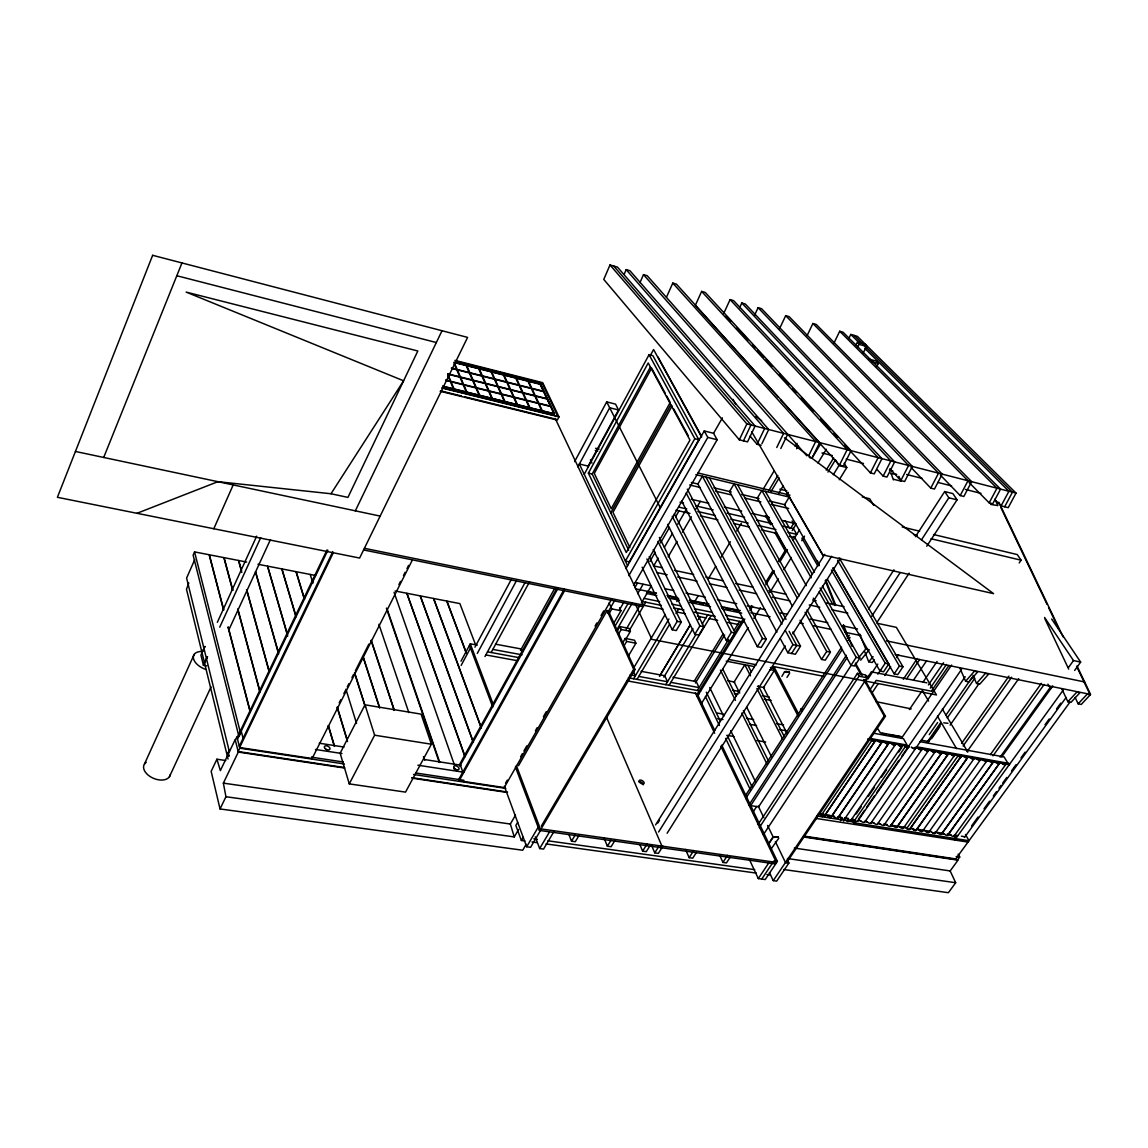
<?xml version="1.0" encoding="UTF-8"?>
<svg xmlns="http://www.w3.org/2000/svg" width="1148" height="1148" viewBox="0 0 1148 1148"><rect width="100%" height="100%" fill="white"/><g stroke="black" fill="none" stroke-linecap="round" stroke-linejoin="round"><path stroke-width="1.5" d="M1009.006 765.013L1008.791 764.841A2.755 1.248 35.1 0 0 1005.835 764.31L1005.806 764.597A2.698 1.22 35 0 1 1002.907 764.08L1002.477 763.707A2.712 1.22 35 0 0 999.564 763.205L947.904 835.07A2.64 1.292 35.4 0 1 945.019 834.61L944.603 834.252A2.698 1.306 35.4 0 0 941.661 833.792L941.618 834.079A2.655 1.292 35.4 0 1 938.72 833.635L938.303 833.261M1002.477 763.707A2.755 1.248 35 0 0 999.535 763.19L999.449 763.434A2.712 1.22 35 0 1 996.579 762.946L996.163 762.573A2.755 1.248 35 0 0 993.192 762.042L993.149 762.329A2.712 1.234 34.9 0 1 990.236 761.798L989.806 761.44A2.77 1.263 34.9 0 0 986.835 760.909L935.261 833.061A2.655 1.292 35.3 0 1 932.406 832.644L931.989 832.271A2.655 1.306 35.3 0 0 929.062 831.841L928.976 832.099A2.655 1.306 35.2 0 1 926.063 831.64L925.647 831.281A2.669 1.306 35.2 0 0 922.719 830.851L922.619 831.109A2.655 1.306 35.2 0 1 919.706 830.65L919.29 830.291A2.669 1.306 35.2 0 0 916.348 829.846M986.749 761.153L986.835 760.909A2.712 1.234 34.9 0 1 989.791 761.454M986.878 760.937L986.792 761.181A2.712 1.234 34.8 0 1 983.865 760.665L983.434 760.292A2.77 1.263 34.8 0 0 980.449 759.761L928.933 832.07A2.612 1.277 35.2 0 1 926.077 831.626M999.564 763.205L947.947 834.783A2.698 1.306 35.5 0 1 950.874 835.242L951.29 835.601A2.64 1.277 35.5 0 0 954.16 836.045L954.218 835.758A2.698 1.306 35.5 0 1 957.131 836.218L957.346 836.39M928.23 741.465L928.589 740.403M947.904 835.07L947.99 834.811A2.655 1.277 35.5 0 1 950.86 835.256M961.163 756.302L909.847 829.1A2.669 1.32 35 0 1 906.906 828.641L906.49 828.282A2.669 1.32 35 0 0 903.562 827.837L903.476 828.095A2.669 1.32 35 0 1 900.52 827.636L900.104 827.278A2.683 1.32 35 0 0 897.133 826.833M954.691 755.14L903.433 828.095M854.873 820.461L854.858 820.476A2.698 1.363 34.5 0 0 857.886 820.949L857.958 820.662A2.741 1.378 34.6 0 1 861.029 821.15L861.445 821.509A2.698 1.349 34.5 0 0 864.473 821.982L864.53 821.695A2.741 1.378 34.6 0 1 867.601 822.183L868.017 822.542A2.683 1.349 34.6 0 0 871.031 823.016L871.088 822.729A2.741 1.378 34.7 0 1 874.145 823.202L874.561 823.575A2.683 1.335 34.7 0 0 877.56 824.034L877.632 823.747A2.741 1.363 34.8 0 1 880.674 824.221L881.09 824.594A2.683 1.335 34.8 0 0 884.075 825.068L884.132 824.766A2.727 1.363 34.8 0 1 887.174 825.24L887.591 825.613A2.683 1.335 34.8 0 0 890.561 826.072L890.618 825.785A2.727 1.349 34.9 0 1 893.646 826.259L894.062 826.632A2.669 1.32 34.9 0 0 897.033 827.091L948.234 753.978M944.747 753.375A2.741 1.263 34.5 0 0 941.762 752.844L890.518 826.058L941.719 752.815A2.798 1.292 34.5 0 1 944.761 753.361L945.191 753.719A2.741 1.263 34.5 0 0 948.191 754.265L948.277 754.006A2.741 1.263 34.5 0 1 951.261 754.552M941.719 752.815L941.661 753.088A2.741 1.263 34.4 0 1 938.662 752.557L938.232 752.184A2.798 1.292 34.4 0 0 935.175 751.639L935.118 751.911A2.741 1.277 34.3 0 1 932.104 751.38L931.674 751.007A2.798 1.306 34.4 0 0 928.603 750.462L877.66 823.776A2.683 1.335 34.8 0 1 880.66 824.25M906.92 828.626A2.626 1.292 35 0 0 909.819 829.071L909.905 828.813A2.669 1.32 35.1 0 1 912.89 829.301L913.32 829.645A2.669 1.306 35.1 0 0 916.248 830.104L967.664 757.493A2.727 1.248 34.7 0 1 970.62 758.01L971.05 758.369A2.727 1.248 34.7 0 0 974.006 758.885L974.049 758.613A2.77 1.263 34.8 0 1 977.048 759.144L977.465 759.517A2.712 1.234 34.8 0 0 980.406 760.033L980.449 759.761A2.727 1.234 34.8 0 1 983.42 760.32M188.803 582.969L186.478 589.225L228.05 759.043M897.09 826.804L948.277 754.006M911.856 747.448L912.287 747.822A2.755 1.292 34.1 0 0 915.329 748.367L915.386 748.094A2.813 1.32 34.2 0 1 918.486 748.64L918.917 749.013A2.755 1.292 34.2 0 0 921.944 749.558L922.002 749.271A2.798 1.306 34.3 0 1 925.087 749.831L925.518 750.204A2.755 1.277 34.3 0 0 928.545 750.735L928.603 750.462A2.755 1.277 34.4 0 1 931.659 751.022M905.198 746.257L905.629 746.63A2.755 1.292 34.1 0 0 908.685 747.176L908.742 746.903A2.77 1.292 34.2 0 1 909.072 746.717M103.707 457.449L181.958 262.949M905.227 746.286A2.77 1.306 34.1 0 0 902.17 745.741L902.055 745.985A2.77 1.306 34 0 1 898.999 745.439L898.568 745.066A2.77 1.306 34 0 0 895.469 744.535L895.368 744.794A2.77 1.306 33.9 0 1 892.283 744.234L891.853 743.861A2.77 1.306 33.9 0 0 888.753 743.33L837.997 817.821A2.712 1.378 34.2 0 1 834.969 817.362L834.553 816.989A2.77 1.406 34.2 0 0 831.439 816.501L882.023 742.125A2.784 1.32 33.9 0 1 885.122 742.684M888.724 743.301L838.112 817.548A2.755 1.392 34.3 0 1 841.226 818.036L841.642 818.409A2.712 1.363 34.3 0 0 844.684 818.883L895.469 744.535M902.07 745.856L851.357 819.629A2.755 1.392 34.5 0 1 854.485 820.117A2.698 1.363 34.5 0 0 851.429 819.658M819.342 814.09A2.77 1.421 34.1 0 1 821.193 814.893L821.581 815.267A2.712 1.378 34.1 0 0 824.666 815.74L824.738 815.453A2.77 1.406 34.2 0 1 827.866 815.941L828.282 816.314A2.712 1.378 34.2 0 0 831.367 816.802L881.98 742.096M844.684 818.883L844.77 818.596A2.755 1.392 34.4 0 1 847.87 819.084L848.286 819.442A2.698 1.363 34.4 0 0 851.314 819.93M875.221 740.876L824.781 815.482A2.712 1.378 34.2 0 1 827.851 815.97L828.296 816.3M881.908 742.383A2.784 1.32 33.8 0 1 878.808 741.823L878.378 741.45A2.784 1.32 33.8 0 0 875.25 740.905L875.149 741.163A2.784 1.32 33.7 0 1 872.035 740.604M610.004 264.958L603.762 279.409L739.326 439.813L747.535 441.88L755.097 426.023L617.495 267.125L610.004 264.958L746.874 423.913L1016.037 493.095L1008.217 507.66L1001.099 505.866L994.814 499.538M838.04 817.85L838.155 817.577A2.712 1.378 34.3 0 1 841.211 818.065M868.448 739.829L868.505 739.699A2.784 1.335 33.7 0 1 871.619 740.259L872.05 740.589M624.11 274.429L626.191 269.637L629.922 270.713L768.715 429.524L761.899 443.745M831.367 816.802L831.482 816.529A2.712 1.378 34.2 0 1 834.539 817.017M194.557 551.901L193.122 555.158L238.956 736.585L240.563 733.228L194.557 551.901L209.137 554.742L223.516 609.889M640.01 282.566L643.497 274.63L647.185 275.692L806.829 455.813M194.715 559.679L186.607 578.047L229.428 751.883M213.801 528.74L233.188 484.93M666.471 297.246L672.785 283.082L676.416 284.13L819.6 442.611L811.98 458.138L809.326 457.478M144.49 763.994L194.213 654.36M780.611 399.891L839.475 465.084L843.378 466.059L851.041 450.69L705.231 292.439L701.643 291.405L695.301 305.44L778.2 397.237M204.846 646.467L200.929 655.063L203.426 665.309L206.712 665.854M205.018 646.496L201.904 652.925M217.331 622.345L256.65 536.188M219.742 627.195L260.711 537.637M203.426 665.309L207.372 656.685M207.544 656.713L204.416 663.157M723.699 313.519L730.085 299.614L733.601 300.632L881.951 458.626L874.245 473.851L870.414 472.89L844.957 445.223M229.299 628.903L270.44 539.603M739.671 307.607L741.809 303L745.31 304.005L894.679 461.898L886.959 477.066L883.156 476.104L877.101 469.575M169.43 776.751L211.045 686.906M754.523 315.356L758.096 307.693L761.569 308.697L912.344 466.447L904.61 481.514L900.85 480.567L889.844 468.829M779.248 329.318L785.691 315.657L789.121 316.647L942.235 474.124L934.472 489.048L930.77 488.115L911.067 467.466M739.326 439.813L746.874 423.913M225.754 760.521L216.929 759.215L211.16 771.341L220.029 808.953L522.699 850.238L526.143 844.368M743.445 440.846L750.979 424.975L613.75 266.049M228.768 756.073L227.978 752.873L229.485 749.73M235.311 740.13L236.918 736.772L239.788 748.18L238.181 751.553L344.515 767.538M237.148 737.676L326.965 550.007M807.144 335.546L812.899 323.506L816.271 324.482L971.639 481.686L963.846 496.467L960.202 495.549L940.37 475.1M761.153 445.324L757.077 444.29L764.64 428.477L626.191 269.637M237.478 738.968L327.883 550.179M239.301 746.229L332.791 551.657M333.207 552.906L239.631 747.535L312.127 758.498L412.261 560.253M220.029 808.953L225.955 796.726L223.358 783.137L238.31 752.069L235.182 739.613L220.359 770.624L216.929 759.215M355.335 510.831L442.023 330.724M776.765 447.49L783.596 433.356L643.497 274.63M780.798 448.509L787.628 434.389M833.936 343.18L839.705 331.241L843.034 332.202L1000.568 489.12L992.747 503.757L989.16 502.853L969.041 482.447M848.602 338.89L850.768 334.441L857.369 336.35L1016.037 493.095M808.78 455.584L815.64 441.593L672.785 283.082M839.475 465.084L847.138 449.686L701.643 291.405M339.191 702.863L340.812 699.677M343.855 693.622L345.476 690.436M347.27 686.891L348.877 683.691M351.919 677.664L353.527 674.479M355.335 670.906L368.838 644.143M398.901 584.59L400.509 581.39M403.479 575.507L405.086 572.307M406.966 568.604L408.573 565.404M870.414 472.89L878.12 457.65L730.085 299.614M883.156 476.104L890.862 460.922L741.809 303M364.992 704.8L340.138 753.26L349.265 783.883L405.531 792.12L431.39 744.22L421.086 714.128L364.992 704.8L374.621 735.194L349.265 783.883M900.85 480.567L908.57 465.471L758.096 307.693M540.364 384.006L554.412 413.94L540.364 384.006L454.178 362.294M930.77 488.115L938.533 473.177L785.691 315.657M454.909 360.372L542.717 382.686L558.99 416.896L557.325 420.068L440.158 391.267M960.202 495.549L967.994 480.754L812.899 323.506M989.16 502.853L996.981 488.201L839.705 331.241M461.008 661.176L470.293 643.827L477.295 645.119M461.152 665.409L470.465 648.032M474.928 647.199L511.247 579.582M574.603 461.639L606.704 401.886L615.543 404.125L618.528 409.979L587.589 467.107M1001.099 505.866L1008.92 491.272L864.688 348.246M1004.658 506.756L1012.479 492.176L854.069 335.388M477.295 653.413L516.327 580.974M577.846 466.834L609.674 407.755L618.528 409.979M484.958 656.556L524.952 582.725M584.246 474.311L649.065 354.675L652.925 355.708L698.816 439.698L629.305 561.86L625.387 561.013L694.827 438.694L649.065 354.675M650.17 355.751L653.571 349.509L701.629 437.087M491.157 652.509L529.486 581.907M588.393 473.134L648.204 362.969L689.962 440.086L626.263 552.518L588.393 473.134L592.196 474.024L628.688 550.251M592.196 474.024L650.342 367.145M520.46 650.486L554.699 588.407M459.3 764.999L556.809 588.379M459.731 766.233L558.186 588.02M564.357 588.953L458.726 779.492L459.171 780.755L504.23 787.571L611.597 599.242M459.171 780.755L564.256 591.306M610.793 512.869L670.805 404.842M672.111 405.947L612.96 512.324L629.865 547.524M625.933 568.518L704.241 430.945L713.568 433.298L717.156 439.741L633.538 585.351M505.536 783.209L507.316 780.095M520.618 756.762L522.383 753.648M523.89 751.007L526.817 745.87M535.427 730.759L537.192 727.645M543.406 716.754L546.319 711.631M595.095 626.047L596.86 622.934M601.064 615.558L603.719 610.88M518.509 765.73L607.062 610.578L608.368 610.836L635.016 669.528L541.756 827.765M607.522 612.946L614.625 600.519M628.831 575.65L707.799 437.402L704.241 430.945M609.143 613.577L611.812 608.914L609.057 602.887M713.568 433.298L722.393 417.886M619.303 610.133L623.751 602.384M613.836 623.134L620.939 610.75L619.561 607.737M634.844 587.661L637.499 583.041M649.926 561.429L655.25 552.174M660.574 542.918L669.442 527.492M675.655 516.686L679.2 510.516M614.854 626.492L627.999 603.661M616.203 630.883L632.333 602.93M637.685 593.659L643.024 584.389M653.729 565.849L658.177 558.129M664.419 547.309L672.441 533.418M677.779 524.148L686.691 508.693M617.194 631.199L619.863 626.564L629.061 628.386L630.41 631.328L625.947 639.02M618.528 634.155L621.212 629.52L619.863 626.564M225.955 796.726L514.261 836.921L510.358 824.034L515.495 815.152M626.191 629.248L639.58 606.13M641.373 603.044L651.189 586.097M668.165 556.823L677.09 541.411M682.443 532.17L691.383 516.772M695.846 509.066L700.309 501.36M555.187 418.374L643.554 605.154L642.693 606.646L363.6 549.949M517.662 822.327L515.854 825.469L521.379 840.494L524.909 840.982M628.674 631.601L645.75 602.198M622.575 643.067L625.273 638.432L634.514 640.225L635.892 643.21L628.674 655.551M623.938 646.051L626.636 641.416L625.273 638.432M514.261 836.921L518.58 829.502M521.379 840.494L523.215 837.351M541.196 829.301L530.591 847.31L526.688 846.765L538.168 827.249M633.596 668.107L665.151 614.51M541.368 826.043L633.682 669.27L607.062 610.578M720.801 746.186L776.378 862.406L775.374 863.899L539.359 830.406L540.306 828.813L516.342 765.486M676.775 601.609L678.597 598.553M633.624 678.755L668.94 618.959M637.011 679.372L669.643 624.254M675.985 613.534L678.698 608.928M554.183 831.152L543.535 849.09L539.66 848.559L549.404 832.099M649.251 556.608L681.238 622.173L676.244 630.568L672.24 629.764L677.22 621.369L646.884 558.961M693.751 603.231L698.328 595.554M708.388 578.649L715.706 566.351M721.188 557.139L730.343 541.77M736.743 531.007L741.321 523.33M763.262 489.077L774.269 470.594M768.629 490.87L777.813 475.502M795.22 446.385L797.042 443.315M855.719 345.132L857.542 342.061L865.334 344.3L866.869 346.581L863.196 352.694M690.292 624.799L659.497 676.316L690.407 624.713M770.911 491.703L779.176 477.884M796.626 448.724L798.463 445.654M857.24 347.413L859.077 344.343L857.542 342.061M663.86 677.133L692.933 628.63M698.386 619.533L700.194 616.505M778.559 493.554L783.151 485.905M659.383 537.436L703.853 626.722L698.831 635.059L694.87 634.27L699.878 625.918L657.919 541.382M578.85 835.787L575.292 841.699L571.503 841.168L575.062 835.256M665.754 684.667L695.86 634.6M702.26 623.981L707.728 614.869M669.083 685.284L711.1 615.558M786.581 495.462L788.432 492.406M812.081 457.995L820.418 444.19M817.979 463.017L826.33 449.255M876.469 366.643L878.32 363.586L876.756 361.261L868.921 359.037M694.31 681.022L723.297 633.538M695.387 683.003L724.675 634.988M790.814 528.066L793.612 523.488M826.187 470.12L833.635 457.923M792.235 530.534L796.238 523.976M827.966 472.072L835.428 459.86L838.93 465.557L846.794 467.537L839.274 479.735M674.35 514.003L735.323 633.05L730.257 641.302L726.354 640.527L731.419 632.261L672.24 516.327M697.338 690.493L728.607 639.422M734.117 630.41L739.642 621.398M697.482 693.736L743.143 619.217M749.673 608.584L751.538 605.541M765.515 582.725L772.963 570.556M778.559 561.429L785.089 550.796L774.8 532.414M697.396 696.348L744.808 619.045M749.888 610.75L752.701 606.173M765.831 584.777L774.355 570.857M779.879 561.846L787.385 549.619M793.01 540.45L799.568 529.745M833.319 474.727L838.93 465.557M614.697 840.881L611.095 846.722L607.378 846.205L610.966 840.35M737.289 610.592L737.145 610.822A2.712 1.263 31.2 0 1 733.974 610.162L733.558 609.832A2.626 1.22 31.2 0 0 730.487 609.186L730.343 609.416A2.712 1.263 31.1 0 1 727.158 608.756L726.741 608.411A2.626 1.22 31.1 0 0 723.656 607.78L723.527 607.995A2.727 1.277 31 0 1 721.561 607.995M701.256 703.839L748.209 627.612M753.834 618.471L760.407 607.794M769.806 592.555L778.244 578.822M783.883 569.681L791.388 557.483M801.72 540.722L804.533 536.145M687.322 489.148L766.276 639.278L761.181 647.443L757.35 646.683L762.43 638.503L686.188 493.037M655.58 824.895L824.695 554.341M657.818 823.059L659.512 820.346M649.897 845.875L646.267 851.658L642.622 851.142L647.142 843.909M658.593 832.013L831.611 556.263M890.561 473.493L896.731 474.382M662.927 846.162L658.392 853.351L654.762 852.849L658.392 847.08M667.117 833.247L785.218 645.908M792.837 633.825L840.465 558.287M824.192 676.402L773.91 666.629L773.035 668.021L798.104 716.079M660.961 847.655L661.937 846.119L606.661 717.629M893.374 479.893L890.934 472.904M774.297 670.446L763.52 687.494L787.241 733.773M792.852 632.017L800.5 646.166L795.377 654.245L787.829 652.753L792.952 644.645L785.332 630.482M791.603 653.499L796.741 645.406L789.092 631.242M781.874 676.402L784.471 671.982L785.978 671.293L789.264 672.097L784.471 671.982M786.968 677.377L789.666 673.159L789.164 671.91M330.997 493.755L403.608 380.806L186.148 292.094L417.829 350.987L347.944 497.4L330.997 493.755L217.919 481.686L136.985 513.299M696.377 852.476L692.718 858.173L689.159 857.671L693.736 850.553M806.987 609.918L830.42 652.179L825.254 660.186L821.538 659.44L826.704 651.433L805.064 612.271M745.712 795.191L841.556 647.199M847.368 638.231L849.305 635.231M745.669 798.534L842.259 649.553M848.114 640.512L850.065 637.513M868.606 608.914L893.962 569.795M915.43 536.69L944.704 491.545L952.897 493.611L957.059 499.854L926.752 546.218M748.797 805.236L846.377 655.264M871.748 616.275L900.046 572.78M921.514 539.79L948.836 497.787L944.704 491.545M847.167 657.517L750.706 805.609L758.613 806.843L851.328 665.108M702.863 603.705A2.683 1.263 30.8 0 1 699.692 603.044A2.741 1.292 30.8 0 0 702.949 603.733L702.949 603.733A2.741 1.292 30.8 0 1 699.677 603.059L699.247 602.714A2.64 1.248 30.7 0 0 696.176 602.083M752.787 812.454L756.704 806.47M876.914 622.503L909.159 573.139M820.088 587.963L859.852 658.105L854.657 666.027L850.998 665.295L856.193 657.374L819.155 591.866M730.142 857.269L726.44 862.909L722.939 862.421L727.559 855.36M757.981 824.594L857.441 673.345L865.563 674.952L867.156 677.779L763.377 834.682M759.273 827.651L859.034 676.186L857.441 673.345M689.231 600.648A2.655 1.248 30.7 0 1 692.359 601.294L692.804 601.609A2.741 1.292 30.7 0 0 696.032 602.298L696.09 602.04M864.587 682.056L871.361 671.838L926.881 682.83M867.874 679.042L877.761 664.089M877.847 674.235L880.817 669.772M990.624 504.403L997.885 505.579L994.885 499.28M833.061 567.715L888.81 663.931L883.601 671.781L879.999 671.063L885.223 663.214L831.382 570.054M869.409 690.608L876.211 680.377L931.889 691.283M768.529 843.78L772.891 837.222L778.172 836.992L773.006 837.452L768.643 844.01M871.691 693.421L878.062 683.864M884.663 675.483L890.618 666.543M896.588 657.603L898.568 654.618M770.81 849.362L778.731 838.298L778.172 836.992M839.188 557.856L902.974 666.787L897.75 674.594L894.177 673.876L899.415 666.07L837.552 560.152M721.748 745.138L777.397 861.373L765.199 879.54L758.297 878.593L768.6 863.196M761.755 879.067L773.006 862.277M903.304 679.286L917.281 658.507M906.719 678.726L919.72 659.426M787.341 859.795L788.906 863.023L776.679 881.119L773.235 880.645L884.261 716.051L863.698 679.53M786.61 862.693L885.424 716.266L864.86 679.76M821.394 815.094L871.863 740.417M913.55 680.09L926.565 660.832M824.623 815.711L875.25 740.905M923.021 682.142L937.041 661.492M909.374 709.564L922.361 690.493L928.574 701.069M928.431 684.926L943.527 662.783M930.325 688.111L946.454 664.477M840.436 820.662L842.417 817.763M675.225 597.721L675.067 597.936A2.712 1.277 30.4 0 1 671.853 597.276L671.408 596.946A2.669 1.263 30.4 0 0 668.236 596.3L668.079 596.515A2.755 1.306 30.3 0 1 667.734 596.687M931.789 690.579L948.966 665.467M1019.194 562.951L1021.089 560.195L1017.272 554.57L933.582 534.523M843.622 821.164L845.617 818.266M901.324 738.494L951.592 665.051M856.164 814.018L861.244 806.628M868.347 796.282L874.432 787.413M881.535 777.053L886.615 769.662M898.798 751.926L901.84 747.491M854.686 820.318L905.471 746.444M853.983 819.859L855.633 823.016L854.643 824.436L852.175 819.701M858.417 819.198L864.501 810.388M866.525 807.446L874.618 795.679M876.641 792.737L898.898 760.407M901.926 756.001L961.622 669.284M857.843 820.935L908.785 746.932M864.889 821.839L965.195 676.703M929.234 734.634L937.629 722.523M870.988 822.987L922.045 749.3A2.755 1.292 34.3 0 1 925.073 749.845M926.953 742.512L941.016 722.221L937.457 716.18M945.751 715.405L972.241 677.191M928.101 742.44L941.532 723.096L956.557 748.654M931.559 738.652L939.968 726.541M947.258 717.945L974.824 678.238M950.128 725.134L978.742 684.064M884.032 825.039L935.204 751.667A2.741 1.277 34.4 0 1 938.217 752.198M961.594 743.402L1008.963 676.115M963.129 745.999L1011.632 677.234M906.733 828.469L957.992 755.872M646.898 592.124L646.984 591.866A2.727 1.306 30.1 0 1 650.242 592.54L650.643 592.899A2.77 1.32 30.1 0 0 653.958 593.588L654.073 593.344A2.727 1.292 30.2 0 1 656.082 593.358A2.669 1.277 30.2 0 0 654.116 593.373M909.819 829.071L961.206 756.331A2.727 1.248 34.7 0 1 964.177 756.862L964.621 757.192A2.727 1.248 34.7 0 0 967.577 757.737L916.248 830.104A2.612 1.292 35.1 0 1 913.334 829.631M967.047 751.667L1018.707 678.683M990.351 754.638L1041.38 683.318M993.006 755.858L1044.135 684.509M996.148 762.602A2.712 1.234 35 0 0 993.235 762.071L941.661 833.792A2.655 1.292 35.4 0 1 944.589 834.28M941.575 834.051L993.235 762.071M1000.095 757.135L1050.233 687.422M1001.673 756.962L1052.802 685.901M1068.458 667.548L1073.48 660.574L1080.67 662.095L1074.643 670.446M954.131 836.017L1005.878 764.338A2.698 1.22 35.1 0 1 1008.776 764.869M954.863 840.035L955.854 838.657L954.103 835.557M956.356 837.767L1063.12 690.249M971.624 825.871L978.053 817.032M984.023 808.795L989.562 801.16M993.321 795.995L996.421 791.718M998.99 788.188L1001.085 785.304M1002.62 783.18L1006.753 777.483M1011.546 770.882L1013.641 767.998M1013.985 767.524L1016.052 764.683M1020.974 757.91L1025.15 752.141M1045.039 724.747L1049.229 718.978M1056.562 708.876L1060.738 703.121M964.478 837.437L1066.119 697.482M1069.936 702.174L955.753 858.919L804.375 836.146M958.135 854.155L959.728 857.011L957.762 859.723L803.557 836.533M783.668 869.51L948.391 892.699L955.696 882.726L950.157 870.945L958.02 860.168L803.787 837.007M859.307 656.886L865.75 649.065L859.78 634.155M860.656 660.186L869.237 649.782L865.75 649.065M874.389 659.928L872.236 662.511L868.763 661.822L873.068 656.627M965.611 681.252L974.394 671.236L977.694 671.91L968.898 681.912L965.611 681.252L959.943 668.15M976.546 683.447L985.343 673.46L988.615 674.134L979.818 684.093L976.546 683.447L972.973 675.268M1067.855 701.772L1076.795 692.115L1079.895 692.746L1070.955 702.389L1067.855 701.772L1061.8 688.814M1078.159 703.839L1087.127 694.224L1090.213 694.856L1081.244 704.456L1078.159 703.839L1075.116 697.367M847.281 821.337L853.452 821.695M847.382 821.523L848.573 820.748M864.875 682.256L866.324 682.529M943.742 722.853L948.004 723.312M533.82 838.829L537.35 839.317M547.955 840.81L754.738 869.667M531.969 841.958L537.278 842.689M546.104 843.924L756.331 873.097M766.921 874.561L770.466 875.049M773.939 860.885L777.397 861.373M788.906 863.023L785.462 862.521L775.359 841.57M223.358 783.137L510.358 824.034M540.306 828.813L776.378 862.406M787.528 858.546L955.696 882.726M794.301 848.056L950.157 870.945M227.978 752.873L229.098 756.001M311.596 757.192L343.324 761.999M415.619 772.963L463.921 780.281M239.788 748.18L344.414 763.994M413.567 774.455L505.78 788.389M956.184 856.48L959.728 857.011M411.874 777.655L507.574 792.048M238.31 752.069L344.673 768.041M412.032 778.157L505.981 792.278M315.47 749.472L341.961 753.533M417.886 765.199L463.792 772.245M816.63 815.927L855.418 821.982M855.633 823.016L969.012 840.723L965.482 834.524M816.3 818.467L968.008 842.087M319.23 743.201L344.041 747.061M423.813 759.431L461.037 765.214M818.467 813.745L834.352 816.242M837.882 816.802L841.412 817.347M844.942 817.907L848.458 818.467M883.759 824.006L887.275 824.565M890.805 825.111L906.69 827.608M910.221 828.167L913.751 828.712M917.281 829.272L931.387 831.482M934.917 832.042L943.742 833.419M947.272 833.979L950.802 834.539M954.332 835.084L957.863 835.644M961.393 836.203L964.923 836.749M374.621 735.194L431.39 744.22M726.899 735.308L733.945 736.528M756.848 740.503L765.644 742.039M717.701 718.605L722.996 719.538M749.472 724.259L756.532 725.507M779.492 729.583L786.552 730.846M869.567 738.336L907.135 745.095L903.49 738.666L873.585 733.242M916.434 746.76L1008.992 763.406M867.816 738.853L908.068 746.085M915.071 747.348L1009.609 764.324M716.625 712.951L723.671 714.214M746.573 718.318L753.619 719.581M776.522 723.685L783.567 724.948M901.094 736.528L880.344 732.754L876.972 727.588M921.385 740.23L928.761 741.565M882.252 733.443L885.739 734.074M889.097 734.677L899.573 736.585M919.806 741.622L1004.084 756.919L1007.915 763.219M487.513 651.834L519.14 657.661M628.473 677.808L700.624 691.096M485.848 654.934L517.447 660.717M627.195 680.85L698.845 693.995M732.596 690.221L739.613 691.526M762.415 695.76L769.433 697.066M734.376 693.65L737.877 694.31M764.181 699.175L771.183 700.467M492.836 649.409L522.053 654.819M630.223 674.837L635.375 675.799L633.323 671.25M638.762 676.416L667.519 681.74L664.706 675.727L641.086 671.322M670.848 682.357L699.118 687.595L696.233 681.596L673.001 677.263M633.682 669.27L635.016 669.528M884.261 716.051L885.424 716.266M495.577 644.186L521.292 648.979L522.527 652.064M727.775 680.764L734.763 682.07M757.465 686.346L764.453 687.666M875.967 701.6L911.196 708.89M728.478 659.383L756.46 664.807M770.437 667.519L773.939 668.193M626.636 641.416L635.892 643.21M726.196 661.148L754.207 666.558M769.949 669.614L775.201 670.619M621.212 629.52L630.41 631.328M859.034 676.186L867.156 677.779M246.662 562.061L238.727 560.511L241.554 570.8M257.97 564.256L267.427 566.108L287.689 636.121M310.362 574.474L315.542 575.478M395.127 590.976L406.751 593.243L464.954 756.776M865.477 675.985L868.606 676.603M677.22 621.369L681.238 622.173M699.878 625.918L703.853 626.722M731.419 632.261L735.323 633.05M762.43 638.503L766.276 639.278M792.952 644.645L800.5 646.166M826.704 651.433L830.42 652.179M856.193 657.374L859.852 658.105M885.223 663.214L888.81 663.931M899.415 666.07L902.974 666.787M611.812 608.914L620.939 610.75M642.277 601.48L661.391 605.398M673.517 607.88L683.935 610.004M694.353 612.128L715.175 616.39M727.33 618.872L742.957 622.072M895.182 654.547L1090.6 694.44L1076.996 665.926M364.404 548.314L643.554 605.154M643.942 605.312L663.042 609.201M676.875 612.013L685.413 613.75M697.367 616.189L705.891 617.925M709.263 618.6L717.658 620.322M727.717 622.36L737.791 624.412M646.439 593.444L656.828 595.582M668.954 598.094L679.358 600.246M689.747 602.399L710.54 606.689M722.666 609.201L741.737 613.147M644.085 598.366L659.713 601.566M671.867 604.063L680.549 605.857M694.44 608.698L711.803 612.271M725.708 615.127L743.072 618.686M635.547 588.838L656.513 593.186M667.002 595.367L677.478 597.534M689.704 600.074L708.919 604.063M721.159 606.589L740.374 610.578M750.849 612.745L770.064 616.734M799.769 622.89L803.256 623.622M813.745 625.789L831.209 629.42M845.186 632.318L860.914 635.576M886.471 640.871L1084.659 681.969M635.188 582.495L650.945 585.781M664.95 588.709L673.704 590.531M685.959 593.1L705.216 597.118M717.471 599.687L736.729 603.705M747.233 605.9L764.74 609.559M780.496 612.86L787.499 614.324M810.258 619.073L827.765 622.733M841.771 625.66L857.527 628.961M877.129 623.264L896.344 627.339L936.481 694.942L651.892 639.379L635.274 603.977M656.656 572.508L667.189 574.746M677.707 576.985L696.994 581.089M709.277 583.701L726.813 587.432M739.082 590.043L756.618 593.774M772.403 597.132L789.939 600.849M809.24 604.953L819.758 607.192M832.027 609.803L847.812 613.161M75.438 451.465L380.16 516.098M653.427 565.864L662.166 567.729M674.421 570.355L693.665 574.488M705.905 577.114L723.398 580.859M735.653 583.485L753.145 587.231M768.887 590.603L786.394 594.348M812.626 599.974L816.128 600.72M826.632 602.973L844.124 606.718M785.089 550.796L786.48 551.097L776.177 532.744M678.741 507.1L685.686 508.708M697.826 511.506L715.175 515.524M730.802 519.126L748.152 523.129M758.57 525.54L775.919 529.544M788.073 532.342L796.741 534.351L793.44 528.554L782.965 526.128M675.957 510.2L689.934 513.414M700.424 515.825L717.902 519.843M733.629 523.459L749.357 527.076M761.598 529.888L777.325 533.519M789.551 536.331L794.803 537.537M680.047 502.221L683.534 503.025M695.745 505.866L713.195 509.913M727.143 513.156L744.593 517.217M756.805 520.044L772.504 523.689M691.34 499.265L708.689 503.312M724.302 506.957L741.637 511.018M752.055 513.443L769.404 517.504M781.544 520.345L795.42 523.588M588.135 466.088L579.353 464.022L627.569 565.634M913.736 534.609L917.195 535.442M931.042 538.742L1021.089 560.195M691.383 482.461L698.328 484.112M713.941 487.828L731.29 491.961M741.708 494.444L759.058 498.576M769.476 501.045L785.089 504.761M689.675 484.987L700.108 487.455M715.735 491.172L731.376 494.888M745.282 498.189L760.923 501.891M771.341 504.374L788.719 508.492M902.199 527.004L919.634 531.18M595.611 448.294L599.084 449.141M697.998 472.976L789.982 495.132M595.252 450.446L597.749 451.049M695.86 474.641L789.666 497.184M779.879 489.191L786.839 490.87M862.277 496.955L869.682 498.763L873.8 505.407M442.64 386.316L554.412 413.94M442.382 387.78L557.756 416.236L542.043 383.174L455.986 361.304M441.765 387.981L558.99 416.896M440.846 390.908L461.496 395.988M464.94 396.835L556.163 419.264M445.625 380.045L450.217 381.179L447.792 375.453M445.797 380.447L450.389 381.595L453.446 388.799M442.697 386.144L554.484 413.797M447.663 373.789L459.774 376.817L456.717 369.742L451.551 368.436M447.835 374.191L459.946 377.218L463.017 384.365L450.863 381.337L448.438 375.626M694.827 438.694L698.816 439.698M893.747 479.319L901.022 481.156L898.898 476.348M451.379 368.034L456.545 369.34L454.134 363.715M707.799 437.402L717.156 439.741M948.836 497.787L957.059 499.854M821.997 452.943L832.372 455.569M846.191 459.1L863.468 463.491M889.399 470.077L892.857 470.967M906.676 474.483L922.231 478.443M937.787 482.39L951.606 485.905M965.425 489.421L980.98 493.382M176.821 275.735L436.34 342.534M872.05 361.807L878.32 363.586M859.077 344.343L866.869 346.581M901.984 745.956L902.027 745.985A2.712 1.277 34 0 1 899.013 745.425M647.027 591.88L647.056 591.909A2.683 1.277 30.1 0 1 650.227 592.569L650.672 592.885A2.727 1.292 30.1 0 0 653.915 593.559M755.886 416.451L761.612 420.713M784.529 437.804L993.58 593.645L822.886 554.9L751.667 431.705M957.748 755.714A2.741 1.263 34.6 0 0 954.777 755.169A2.741 1.263 34.6 0 1 957.705 755.7L958.15 756.044A2.727 1.248 34.6 0 0 961.12 756.575A2.683 1.234 34.6 0 1 958.164 756.03M951.276 754.523L951.706 754.896A2.727 1.263 34.5 0 0 954.691 755.427A2.683 1.234 34.5 0 1 951.721 754.867M885.137 742.656L885.567 743.029A2.77 1.306 33.9 0 0 888.652 743.588A2.727 1.292 33.9 0 1 885.582 743.014M706.594 604.479A2.683 1.263 30.8 0 0 708.976 605.355A2.727 1.277 30.8 0 1 706.58 604.494L706.164 604.149A2.64 1.234 30.8 0 0 703.05 603.504M850.768 334.441L859.622 343.223M726.124 316.159L730.975 321.426M737.03 328.012L747.951 339.865M752.801 345.132L755.226 347.758M757.651 350.398L763.707 356.985M766.132 359.611L772.202 366.198M779.478 374.104L789.178 384.637M792.809 388.598L796.454 392.544M801.304 397.811L813.43 410.984M820.705 418.891L830.406 429.424M834.036 433.37L837.681 437.331M750.103 436.14L757.077 444.29M1051.654 619.03L1080.67 662.095M1044.551 617.452L1073.48 660.574M1047.909 684.179L1050.822 688.656M844.153 463.275L846.794 467.537M942.365 709.077L951.29 724.158M951.807 725.019L967.821 752.026M833.046 568.36L894.177 673.876M732.984 399.375L735.653 403.996M823.303 556.077L789.207 497.07L784.615 504.661L819.385 565.304M827.407 579.309L879.999 671.063M792.106 521.005L793.885 524.119M801.892 538.111L817.893 566.079M785.261 520.761L789.68 528.539M794.115 536.317L814.463 572.12M822.427 586.126L833.046 604.795M765.3 491.33L812.124 573.943M811.22 577.831L761.856 490.497L757.293 498.146L806.341 585.638M855.432 663.027L862.292 675.196M855.145 664.319L861.129 674.967M813.344 598.122L850.998 665.295M766.749 515.897L771.04 523.56M765.372 515.581L770.523 524.765M737.59 484.671L799.18 595.826M797.272 598.18L734.103 483.825L729.568 491.545L792.321 606.101M658.048 357.085L701.572 436.355M800.056 620.221L821.538 659.44M665.151 393.09L651.634 368.135L594.291 473.435L611.224 508.722L670.217 402.446L666.845 396.204M673.804 409.061L688.154 435.537M709.478 477.912L786.05 619.432M705.934 477.051L783.151 620.236M781.946 624.182L702.389 476.205L697.898 484.011L776.909 632.247M780.267 638.546L787.829 652.753M773.91 666.629L798.664 714.027M681.625 500.959L757.35 646.683M828.928 815.152L830.564 818.352M747.936 665.352L751.165 671.68M758.426 685.93L784.271 736.571M823.848 814.133L825.455 817.304M750.462 675.842L744.822 664.749L734.132 681.955L739.685 693.076M756.919 688.499L782.706 739.183M820.576 813.616L822.198 816.788M606.704 401.886L660.416 507.933M667.619 524.378L726.354 640.527M746.817 707.369L771.413 756.604M722.795 669.126L736.241 696.176M743.373 710.512L768.686 761.44M720.427 670.116L735.423 700.366M741.737 713.109L766.993 764.08M653.212 549.562L694.87 634.27M709.708 687.509L723.685 716.266M730.673 730.645L755.528 781.745M706.321 692.23L720.341 721.231M727.358 735.739L752.284 787.298M705.403 696.477L719.394 725.493M725.608 738.394L750.491 789.982M758.254 806.097L763.865 817.749M767.582 825.441L773.121 836.935M590.402 459.831L591.938 463.046M642.119 567.241L672.24 629.764M998.832 502.164L1063.191 637.025M697.023 693.478L714.802 730.602M695.344 692.904L714.63 733.271M1000.798 507.43L1047.048 604.379M1048.583 607.608L1058.614 628.616M1077.111 667.39L1090.213 694.856M1045.053 619.174L1068.716 669.141M553.996 413.653L550.624 406.521L538.986 403.622L542.33 410.769M769.418 872.552L773.235 880.645M541.698 410.625L538.369 403.479L526.659 400.566L529.96 407.712M749.257 859.235L758.297 878.593M529.328 407.554L526.028 400.408L514.247 397.481L517.518 404.641M516.873 404.483L513.615 397.323L501.762 394.367L504.991 401.542M719.983 855.891L722.939 862.421M504.345 401.384L501.131 394.209L489.206 391.238L492.377 398.428M491.746 398.27L488.56 391.081L476.564 388.096L479.706 395.299M685.543 849.477L689.159 857.671M479.06 395.127L475.918 387.938L463.835 384.939L466.935 392.142M466.289 391.985L463.189 384.781L451.035 381.753L454.091 388.971M651.978 846.306L654.762 852.849M639.866 844.598L642.622 851.142M604.035 837.954L607.378 846.205M864.803 651.892L868.763 661.822M825.742 579.927L835.557 604.781M843.421 624.684L851.931 646.224M817.347 560.626L819.313 565.62M825.225 580.601L835.084 605.57M842.962 625.545L847.568 637.197M568.92 834.524L571.503 841.168M475.789 645.377L459.874 603.59L446.945 601.078L466.404 652.997M470.293 643.827L493.009 703.824M469.475 645.377L492.765 707.053M515.395 766.95L539.359 830.406M535.255 836.82L539.66 848.559M466.174 652.954L446.716 601.035L433.7 598.495L481.342 727.732M504.359 786.28L526.688 846.765M481.112 727.689L433.485 598.452L420.383 595.898L473.406 742.254M473.177 742.211L420.154 595.855L406.966 593.286L464.596 755.126M460.362 765.099L462.831 772.102M394.065 592.354L454.335 764.697M386.862 608.34L439.756 762.43M386.402 608.239L439.268 762.358M378.897 624.297L408.832 712.592M423.44 756.69L424.832 760.12M371.306 640.455L394.324 710.196M371.077 640.412L394.08 710.153M363.17 656.642L379.715 707.785M362.94 656.599L379.471 707.742M354.718 672.886L365.552 707.053M354.474 672.843L365.294 707.024M313.017 583.026L310.132 574.416L296.227 571.718L304.564 599.17M345.935 689.202L356.554 723.455M337.34 707.297L347.241 739.915M304.32 599.127L295.997 571.661L281.992 568.934L296.141 616.648M337.096 707.254L347.5 741.579M328.457 725.679L334.513 746.128M295.897 616.605L281.762 568.891L267.671 566.151L287.445 634.457M328.199 725.651L334.255 746.085M311.768 757.221L312.127 758.498M255.66 571.891L278.376 652.337M255.416 571.847L278.605 654.001M246.748 589.67L269.421 671.996M241.783 572.465L238.483 560.468L224.104 557.655L232.857 590.33M246.504 589.627L269.163 671.953M237.937 609.229L260.065 691.756M232.613 590.273L223.86 557.612L209.381 554.8L223.774 609.932M237.679 609.186L259.807 691.713M228.265 627.152L250.307 711.588M228.007 627.109L250.034 711.545M241.238 731.104L243.089 738.351M695.989 602.269A2.698 1.263 30.7 0 1 692.804 601.609M702.906 603.705A2.683 1.263 30.8 0 1 699.735 603.044M677.822 598.051A2.655 1.263 30.5 0 0 675.254 597.749L675.11 597.965A2.755 1.306 30.4 0 1 671.824 597.29M668.05 596.486A2.712 1.292 30.3 0 1 667.706 596.659M938.289 833.29A2.655 1.292 35.4 0 0 935.39 832.831L935.304 833.089A2.612 1.277 35.3 0 1 932.42 832.616M954.246 835.787A2.64 1.277 35.5 0 1 957.116 836.246M919.72 830.621A2.612 1.277 35.2 0 0 922.59 831.08L974.092 758.641A2.727 1.248 34.8 0 1 977.034 759.172M890.661 825.814A2.683 1.335 34.9 0 1 893.632 826.287M884.175 824.795A2.683 1.335 34.8 0 1 887.16 825.269M858.001 820.691A2.698 1.363 34.6 0 1 861.014 821.164M864.573 821.724A2.698 1.349 34.6 0 1 867.587 822.198M871.131 822.757A2.698 1.349 34.7 0 1 874.13 823.216M911.225 747.104A2.77 1.292 34.2 0 1 911.842 747.477M915.43 748.123A2.755 1.292 34.2 0 1 918.472 748.668M948.148 754.236A2.683 1.248 34.5 0 1 945.206 753.705M941.618 753.059A2.698 1.248 34.4 0 1 938.677 752.528M935.075 751.897A2.698 1.248 34.3 0 1 932.119 751.366M928.502 750.706A2.698 1.263 34.3 0 1 925.532 750.175M921.916 749.529A2.698 1.263 34.2 0 1 918.931 748.998M915.286 748.338A2.712 1.263 34.1 0 1 912.301 747.807M908.642 747.147A2.712 1.277 34.1 0 1 905.643 746.616M819.356 814.119A2.727 1.392 34.1 0 1 821.179 814.922M844.799 818.624A2.712 1.363 34.4 0 1 847.855 819.098M895.325 744.765A2.727 1.277 33.9 0 1 892.297 744.22M453.934 768.973A2.942 1.679 28.7 0 1 455.971 769.834M456.531 770.322A2.942 1.679 28.7 0 1 456.961 770.839M325.63 749.271A3.042 1.779 26.2 0 1 327.022 750.003M802.007 711.315A2.54 1.234 32.8 0 1 800.615 709.234A2.54 1.234 32.8 0 1 802.524 708.876M170.263 774.656A14.077 8.653 22.8 0 1 152.038 777.655A14.077 8.653 22.8 0 1 146.198 762.344M205.793 669.442A14.551 8.294 23.6 0 1 193.51 658.737A14.551 8.294 23.6 0 1 201.402 651.461M638.776 781.688A2.827 1.521 31.6 0 1 641.789 782.448A2.827 1.521 31.6 0 1 643.181 784.845M152.641 255.301L57.4 497.299L359.625 558.057L467.595 337.397L152.641 255.301M475.731 387.536L463.663 384.523L460.592 377.391L472.617 380.404L475.731 387.536M488.374 390.679L476.377 387.694L473.263 380.562L485.231 383.547L488.374 390.679M500.944 393.807L489.019 390.837L485.862 383.719L497.744 386.689L500.944 393.807M513.429 396.907L501.576 393.965L498.376 386.847L510.2 389.803L513.429 396.907M525.841 399.992L514.06 397.065L510.831 389.961L522.57 392.903L525.841 399.992M538.168 403.063L526.473 400.15L523.187 393.061L534.853 395.988L538.168 403.063M550.437 406.119L538.799 403.221L535.485 396.132L547.079 399.045L550.437 406.119M472.445 379.988L460.42 376.974L457.363 369.9L469.36 372.928L472.445 379.988M485.044 383.145L473.091 380.16L470.006 373.086L481.916 376.085L485.044 383.145M497.572 386.288L485.69 383.303L482.547 376.243L494.401 379.227L497.572 386.288M510.013 389.402L498.203 386.446L495.032 379.385L506.799 382.356L510.013 389.402M522.383 392.501L510.645 389.559L507.43 382.514L519.126 385.47L522.383 392.501M534.667 395.586L523 392.659L519.757 385.628L531.38 388.555L534.667 395.586M546.893 398.643L535.298 395.73L532.012 388.713L543.564 391.626L546.893 398.643M469.188 372.526L457.191 369.498L454.178 362.481L466.117 365.509L469.188 372.526M481.744 375.683L469.819 372.684L466.762 365.667L478.644 368.68L481.744 375.683M494.214 378.826L482.375 375.841L479.276 368.838L491.071 371.837L494.214 378.826M506.627 381.954L494.845 378.984L491.703 371.995L503.441 374.966L506.627 381.954M518.953 385.068L507.244 382.112L504.072 375.138L515.725 378.094L518.953 385.068M531.194 388.153L519.57 385.226L516.356 378.252L527.937 381.193L531.194 388.153M543.377 391.224L531.825 388.311L528.554 381.337L540.077 384.264L543.377 391.224M325.056 748.496A3.042 1.779 26.2 0 0 329.863 749.242A3.042 1.779 26.2 0 0 326.563 745.798A3.042 1.779 26.2 0 0 325.056 748.496M454.048 767.926A2.942 1.679 28.7 0 0 458.726 769.49A2.942 1.679 28.7 0 0 456.373 765.96A2.942 1.679 28.7 0 0 454.048 767.926M639.536 782.161A2.827 1.521 31.6 0 0 643.913 783.668A2.827 1.521 31.6 0 0 641.431 780.253A2.827 1.521 31.6 0 0 639.536 782.161"/></g></svg>
